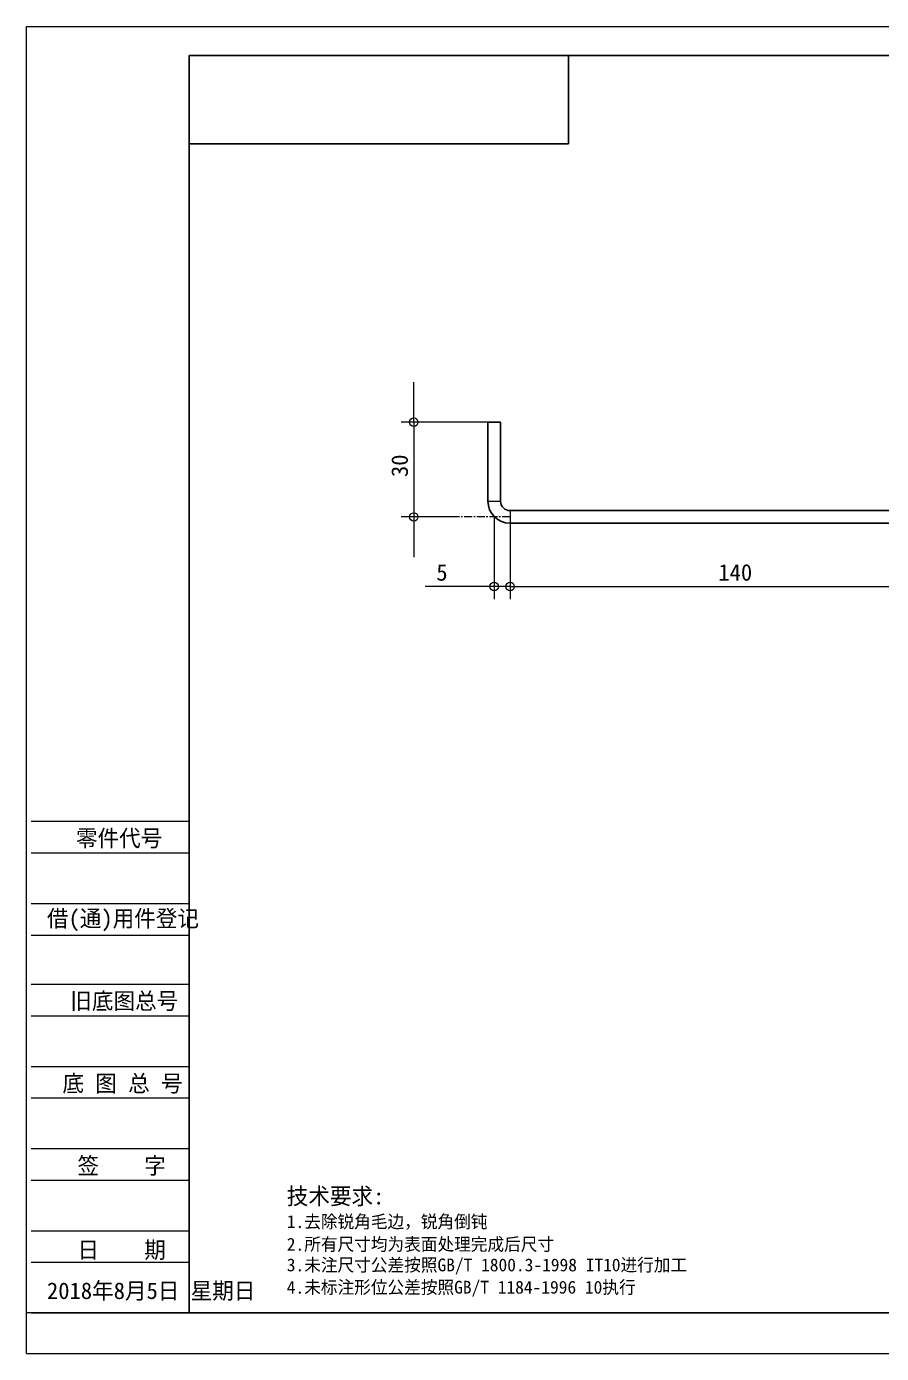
# Model space of a CAD drawing. Header units: millimetres. Extents: x -3862 to 6257, y -4684 to -2127.
# Drawn here: x 4386.5 to 4657, y -4683.6 to -4263.6 of the extents above; entities that cross this region are included whole.
import ezdxf

# ---------------------------------------------------------------- set-up
doc = ezdxf.new("R2010")
doc.units = ezdxf.units.MM
doc.linetypes.add('AXES', pattern=[2, 1.25, -0.25, 0.25, -0.25])
doc.linetypes.add('PHANTOM', pattern=[12.7, 6.35, -1.27, 1.27, -1.27, 1.27, -1.27])
for name, color, linetype in [('10', 16, 'Continuous'), ('11', 7, 'Continuous'), ('6', 7, 'Continuous')]:
    doc.layers.add(name, color=color, linetype=linetype)

# ---------------------------------------------------------------- blocks, each defined once
blk = doc.blocks.new('*D116')
at = {"layer": '11', "color": 7, "linetype": 'Continuous', "lineweight": 13, "ltscale": 2, "insert": (126.05, 244.52), "char_height": 5.25, "attachment_point": 7}
blk.add_mtext('{ 5 }', dxfattribs=at)
blk = doc.blocks.new('*D117')
at = {"layer": '11', "color": 7, "linetype": 'Continuous', "lineweight": 13, "ltscale": 2, "insert": (215.27, 244.52), "char_height": 5.25, "attachment_point": 7}
blk.add_mtext('{ 140 }', dxfattribs=at)
blk = doc.blocks.new('*D118')
at = {"layer": '11', "color": 7, "linetype": 'Continuous', "lineweight": 13, "ltscale": 2, "insert": (120.72, 273.83), "char_height": 5.25, "attachment_point": 7, "rotation": 90}
blk.add_mtext('{ 30 }', dxfattribs=at)
blk = doc.blocks.new('*D138')
at = {"layer": '10', "color": 7, "linetype": 'Continuous', "lineweight": 13, "ltscale": 2, "insert": (15.62, 159.88), "char_height": 5.25, "attachment_point": 7}
blk.add_mtext('{零件代号}', dxfattribs=at)
blk = doc.blocks.new('*D139')
at = {"layer": '10', "color": 7, "linetype": 'Continuous', "lineweight": 13, "ltscale": 2, "insert": (6.44, 133.67), "char_height": 5.25, "attachment_point": 7}
blk.add_mtext('{借(通)用件登记}', dxfattribs=at)
blk = doc.blocks.new('*D140')
at = {"layer": '10', "color": 7, "linetype": 'Continuous', "lineweight": 13, "ltscale": 2, "insert": (13.84, 108.37), "char_height": 5.25, "attachment_point": 7}
blk.add_mtext('{旧底图总号}', dxfattribs=at)
blk = doc.blocks.new('*D141')
at = {"layer": '10', "color": 7, "linetype": 'Continuous', "lineweight": 13, "ltscale": 2, "insert": (11.35, 82.26), "char_height": 5.25, "attachment_point": 7}
blk.add_mtext('{底 图 总 号}', dxfattribs=at)
blk = doc.blocks.new('*D142')
at = {"layer": '10', "color": 7, "linetype": 'Continuous', "lineweight": 13, "ltscale": 2, "insert": (8.95, 56.25), "char_height": 5.25, "attachment_point": 7}
blk.add_mtext('{  签    字}', dxfattribs=at)
blk = doc.blocks.new('*D143')
at = {"layer": '10', "color": 7, "linetype": 'Continuous', "lineweight": 13, "ltscale": 2, "insert": (8.95, 29.55), "char_height": 5.25, "attachment_point": 7}
blk.add_mtext('{  日    期}', dxfattribs=at)
blk = doc.blocks.new('*D151')
at = {"layer": '10', "color": 7, "linetype": 'Continuous', "lineweight": 13, "ltscale": 2, "insert": (6.44, 16.63), "char_height": 5.25, "attachment_point": 7}
blk.add_mtext('{2018年8月5日 星期日}', dxfattribs=at)
blk = doc.blocks.new('*D160')
at = {"layer": '10', "color": 7, "linetype": 'Continuous', "lineweight": 13, "ltscale": 2, "insert": (82.31, 46.57), "char_height": 5.25, "attachment_point": 7}
blk.add_mtext('{技术要求:}', dxfattribs=at)
blk = doc.blocks.new('*D161')
at = {"layer": '10', "color": 7, "linetype": 'Continuous', "lineweight": 13, "ltscale": 2, "insert": (82.31, 39.12), "char_height": 4.0541, "attachment_point": 7}
blk.add_mtext('{1.去除锐角毛边，锐角倒钝}', dxfattribs=at)
blk = doc.blocks.new('*D162')
at = {"layer": '10', "color": 7, "linetype": 'Continuous', "lineweight": 13, "ltscale": 2, "insert": (82.31, 32.06), "char_height": 4.0541, "attachment_point": 7}
blk.add_mtext('{2.所有尺寸均为表面处理完成后尺寸}', dxfattribs=at)
blk = doc.blocks.new('*D163')
at = {"layer": '10', "color": 7, "linetype": 'Continuous', "lineweight": 13, "ltscale": 2, "insert": (82.31, 25.01), "char_height": 4.0541, "attachment_point": 7}
blk.add_mtext('{3.未注尺寸公差按照GB/T 1800.3-1998 IT10进行加工}', dxfattribs=at)
blk = doc.blocks.new('*D164')
at = {"layer": '10', "color": 7, "linetype": 'Continuous', "lineweight": 13, "ltscale": 2, "insert": (82.31, 17.95), "char_height": 4.0541, "attachment_point": 7}
blk.add_mtext('{4.未标注形位公差按照GB/T 1184-1996 10执行}', dxfattribs=at)

msp = doc.modelspace()

# ---------------------------------------------------------------- linework, layer by layer
at = {"color": 7, "linetype": 'Continuous', "lineweight": 25, "ltscale": 2}
for p, q in [((4557.973, -4300.744), (4557.973, -4272.744)), ((4437.973, -4300.744), (4557.973, -4300.744)), ((4532.465, -4388.832), (4532.465, -4413.832)), ((4532.465, -4388.832), (4536.465, -4388.832)), ((4536.465, -4413.832), (4536.465, -4388.832)), ((4679.465, -4416.832), (4539.465, -4416.832)), ((4539.465, -4420.832), (4679.465, -4420.832))]:
    msp.add_line(p, q, dxfattribs=at)
at = {"color": 7, "linetype": 'PHANTOM', "lineweight": 18, "ltscale": 2}
for p, q in [((4532.465, -4413.832), (4536.465, -4413.832)), ((4539.465, -4416.832), (4539.465, -4418.832)), ((4539.465, -4418.832), (4539.465, -4420.832))]:
    msp.add_line(p, q, dxfattribs=at)
at = {"color": 7, "linetype": 'Continuous', "lineweight": 25, "ltscale": 2}
for radius in [7, 3]:
    msp.add_arc((4539.465, -4413.832), radius, 180, 270, dxfattribs=at)
at = {"layer": '11', "color": 7, "linetype": 'Continuous', "lineweight": 18, "ltscale": 2}
for p, q in [((4508.988, -4388.832), (4508.988, -4376.132)), ((4532.465, -4388.832), (4504.988, -4388.832)), ((4508.988, -4388.832), (4508.988, -4418.832)), ((4521.215, -4418.832), (4504.988, -4418.832)), ((4508.988, -4418.832), (4508.988, -4431.532)), ((4534.465, -4418.832), (4534.465, -4444.832)), ((4539.465, -4418.832), (4539.465, -4444.832)), ((4539.465, -4418.832), (4539.465, -4444.832)), ((4534.465, -4440.832), (4512.567, -4440.832)), ((4539.465, -4440.832), (4534.465, -4440.832)), ((4539.465, -4440.832), (4552.165, -4440.832)), ((4539.465, -4440.832), (4679.465, -4440.832))]:
    msp.add_line(p, q, dxfattribs=at)
at = {"layer": '11', "color": 7, "linetype": 'AXES', "lineweight": 18, "ltscale": 2}
msp.add_line((4539.465, -4418.832), (4521.215, -4418.832), dxfattribs=at)
at = {"layer": '11', "color": 7, "linetype": 'Continuous', "lineweight": 18, "ltscale": 2}
for centre in [(4508.988, -4388.832), (4508.988, -4418.832), (4534.465, -4440.832), (4539.465, -4440.832), (4539.465, -4440.832)]:
    msp.add_circle(centre, 1.355, dxfattribs=at)
at = {"layer": '6', "color": 7, "linetype": 'Continuous', "lineweight": 18, "ltscale": 2}
for p, q in [((4386.508, -4683.605), (4386.508, -4263.605)), ((4386.508, -4263.605), (4980.508, -4263.605)), ((4387.973, -4515.162), (4437.973, -4515.162)), ((4387.973, -4525.162), (4437.973, -4525.162)), ((4387.973, -4541.162), (4437.973, -4541.162)), ((4387.973, -4551.162), (4437.973, -4551.162)), ((4437.973, -4558.744), (4437.973, -4670.744)), ((4387.973, -4566.744), (4437.973, -4566.744)), ((4387.973, -4576.744), (4437.973, -4576.744)), ((4387.973, -4592.744), (4437.973, -4592.744)), ((4387.973, -4602.744), (4437.973, -4602.744)), ((4387.973, -4618.744), (4437.973, -4618.744)), ((4387.973, -4628.744), (4437.973, -4628.744)), ((4387.973, -4644.744), (4437.973, -4644.744)), ((4387.973, -4654.744), (4437.973, -4654.744)), ((4437.973, -4670.744), (4386.508, -4670.744)), ((4387.973, -4670.744), (4437.973, -4670.744)), ((4386.508, -4683.605), (4980.508, -4683.605))]:
    msp.add_line(p, q, dxfattribs=at)
at = {"layer": '6', "color": 7, "linetype": 'Continuous', "lineweight": 25, "ltscale": 2}
for p, q in [((4437.973, -4670.744), (4437.973, -4272.744)), ((4437.973, -4272.744), (4971.973, -4272.744)), ((4437.973, -4670.744), (4971.973, -4670.744))]:
    msp.add_line(p, q, dxfattribs=at)

# ---------------------------------------------------------------- block references
at = {"layer": '10', "color": 7}
for name in ['*D138', '*D139', '*D140', '*D141', '*D142', '*D160', '*D161', '*D143', '*D162', '*D163', '*D151', '*D164']:
    msp.add_blockref(name, (4386.521, -4683.604), dxfattribs=at)
at = {"layer": '11', "color": 7}
for name in ['*D118', '*D116', '*D117']:
    msp.add_blockref(name, (4386.521, -4683.604), dxfattribs=at)

doc.saveas('drawing.dxf')
